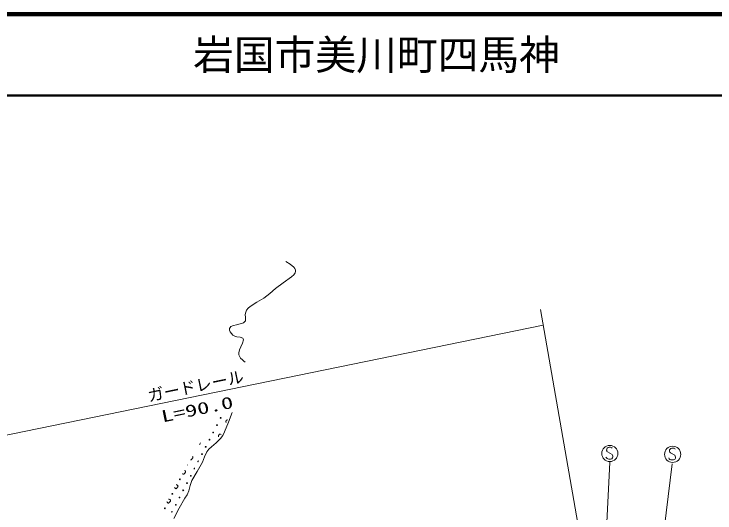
# Model space of a CAD drawing. Units: millimetres, scale not verified. Extents: x 66423 to 706423, y -2990 to 357010.
# Drawn here: x 409456 to 495494, y 295776 to 357010 of the extents above; entities that cross this region are included whole.
import ezdxf
from ezdxf.enums import TextEntityAlignment as Align

# ---------------------------------------------------------------- set-up
doc = ezdxf.new("R2010")
doc.units = ezdxf.units.MM
doc.header["$LTSCALE"] = 1000
for name, color, linetype, lineweight in [('M-TTL', 2, 'Continuous', 140), ('M-TTL-LINE', 7, 'Continuous', 50), ('S-BGD', 1, 'Continuous', 13), ('S-BGD-HTXT', 6, 'Continuous', 13)]:
    doc.layers.add(name, color=color, linetype=linetype, lineweight=lineweight)
doc.layers.add('M-TTL-TXT', color=7, linetype='Continuous')
doc.styles.add('ＭＳ ゴシック', font='')
doc.styles.get('ＭＳ ゴシック').set_extended_font_data('MS Gothic')

# ---------------------------------------------------------------- blocks, each defined once
blk = doc.blocks.new('BUHIN97')
at = {"color": 1, "linetype": 'Continuous', "lineweight": 13}
blk.add_lwpolyline([(310, 645), (255, 705), (180, 740), (75, 760), (-80, 760), (-210, 725), (-320, 650), (-385, 540), (-390, 425), (-385, 350), (-345, 250), (-275, 195), (270, -120), (330, -210), (370, -335), (360, -455), (325, -550), (255, -640), (100, -685), (-130, -685), (-230, -670), (-325, -625), (-405, -550), (-475, -435)], dxfattribs=at)
blk.add_circle((0, 0), 995, dxfattribs=at)

msp = doc.modelspace()

# ---------------------------------------------------------------- linework, layer by layer
at = {"layer": 'M-TTL'}
msp.add_line((706423, 357010), (66423, 357010), dxfattribs=at)
at = {"layer": 'M-TTL-LINE'}
msp.add_line((66423, 347010), (706423, 347010), dxfattribs=at)
at = {"layer": 'S-BGD'}
for p, q in [((482582, 302028), (481379, 277373)), ((490228, 301813), (487307, 277802))]:
    msp.add_line(p, q, dxfattribs=at)
for points in [[(442811, 326650), (443347, 326300), (443789, 325943), (443939, 325760), (444021, 325569), (444023, 325406), (443963, 325242), (443790, 325008), (443529, 324768), (442480, 324036), (441558, 323320), (440864, 322701), (440126, 322123), (439250, 321647), (438432, 321135), (438186, 320907), (437996, 320651), (437893, 320416), (437845, 320154), (437879, 319748), (437851, 319369), (437762, 319232), (437613, 319120), (437234, 318975), (436779, 318870), (436388, 318775), (436080, 318643), (435968, 318541), (435912, 318409), (435915, 318226), (435987, 318014), (436132, 317787), (436331, 317593), (436548, 317472), (436802, 317401), (437225, 317335), (437531, 317233), (437594, 317138), (437605, 317009), (437492, 316634), (437280, 316168), (437125, 315793), (437037, 315421), (437045, 315202), (437112, 315005), (437272, 314771), (437500, 314552), (437664, 314421), (437845, 314285)], [(429084, 295103), (429731, 296350), (430439, 297583), (430702, 298021), (430911, 298489), (431059, 299136), (431263, 299761), (431953, 300864), (432603, 302019), (432846, 302676), (433139, 303291), (433381, 303608), (433680, 303897), (434256, 304374), (434793, 304897), (435070, 305294), (435298, 305727), (435782, 306911), (436240, 308098)], [(435471, 307033), (435484, 307067), (435508, 307121), (435562, 307177), (435610, 307207), (435643, 307218)], [(435508, 306891), (435493, 306903), (435469, 306941), (435457, 306966), (435459, 307001), (435471, 307033)], [(434553, 305257), (434565, 305291), (434589, 305344), (434643, 305401), (434691, 305431), (434737, 305445), (434816, 305439), (434881, 305416)], [(434571, 305131), (434550, 305164), (434539, 305189), (434541, 305224), (434553, 305257)], [(432343, 304398), (432324, 304321), (432248, 304230), (432214, 304184)], [(431376, 302720), (431407, 302676), (431424, 302621), (431405, 302544), (431329, 302453), (431270, 302373), (431234, 302329), (431198, 302313), (431157, 302306), (431130, 302314)], [(430365, 300996), (430401, 300976), (430457, 300944), (430488, 300900), (430505, 300845), (430487, 300768), (430411, 300677), (430351, 300596), (430315, 300552), (430279, 300537), (430239, 300529), (430194, 300542), (430147, 300610)], [(429365, 299252), (429429, 299229), (429482, 299199), (429538, 299167), (429569, 299123), (429587, 299068), (429568, 298992), (429492, 298901), (429432, 298820), (429396, 298776), (429361, 298760), (429320, 298753), (429275, 298766), (429228, 298834), (429191, 298880), (429173, 298898)], [(428406, 297479), (428445, 297476), (428510, 297453), (428563, 297423), (428619, 297391), (428650, 297347), (428668, 297292), (428649, 297215), (428573, 297124), (428513, 297043), (428478, 296999), (428442, 296984), (428401, 296976), (428356, 296989), (428310, 297057), (428273, 297103), (428240, 297136), (428226, 297146)]]:
    msp.add_lwpolyline(points, dxfattribs=at)
for centre in [(434825, 307438), (434365, 306550), (433906, 305662), (433447, 304774), (432987, 303886), (432528, 302997), (431149, 300333), (429802, 299904), (430690, 299444), (430231, 298556), (428883, 298127), (429771, 297668), (427964, 296351), (429312, 296780)]:
    msp.add_circle(centre, 49.8, dxfattribs=at)
for centre, start, end in [((432068, 302109), 37.02854, 264.6365), ((430721, 301680), 286.20172, 13.57095), ((431609, 301221), 55.33044, 259.3083), ((428852, 295892), 46.99634, 244.57267)]:
    msp.add_arc(centre, 49.8, start, end, dxfattribs=at)
at = {"layer": 'S-BGD-HTXT'}
for p, q in [((474075, 320762), (481616, 277613)), ((392903, 302162), (474415, 318811))]:
    msp.add_line(p, q, dxfattribs=at)

# ---------------------------------------------------------------- block references
at = {"layer": 'S-BGD'}
for p in [(482584, 303077), (490295, 302973)]:
    msp.add_blockref('BUHIN97', p, dxfattribs=at)

# ---------------------------------------------------------------- texts
at = {"layer": 'M-TTL-TXT', "style": 'ＭＳ ゴシック'}
msp.add_text('岩国市美川町四馬神', height=3666, dxfattribs=at).set_placement((431447, 352010), align=Align.MIDDLE_LEFT)
at = {"layer": 'S-BGD-HTXT', "style": 'ＭＳ ゴシック'}
msp.add_text('ガードレール', height=1466, rotation=11.7, dxfattribs=at).set_placement((426113, 308989), align=Align.BOTTOM_LEFT)
at = {"layer": 'S-BGD-HTXT', "style": 'ＭＳ ゴシック', "width": 1.5}
msp.add_text('L=90.0', height=1466, rotation=11.7, dxfattribs=at).set_placement((427781, 306451), align=Align.BOTTOM_LEFT)

doc.saveas('drawing.dxf')
